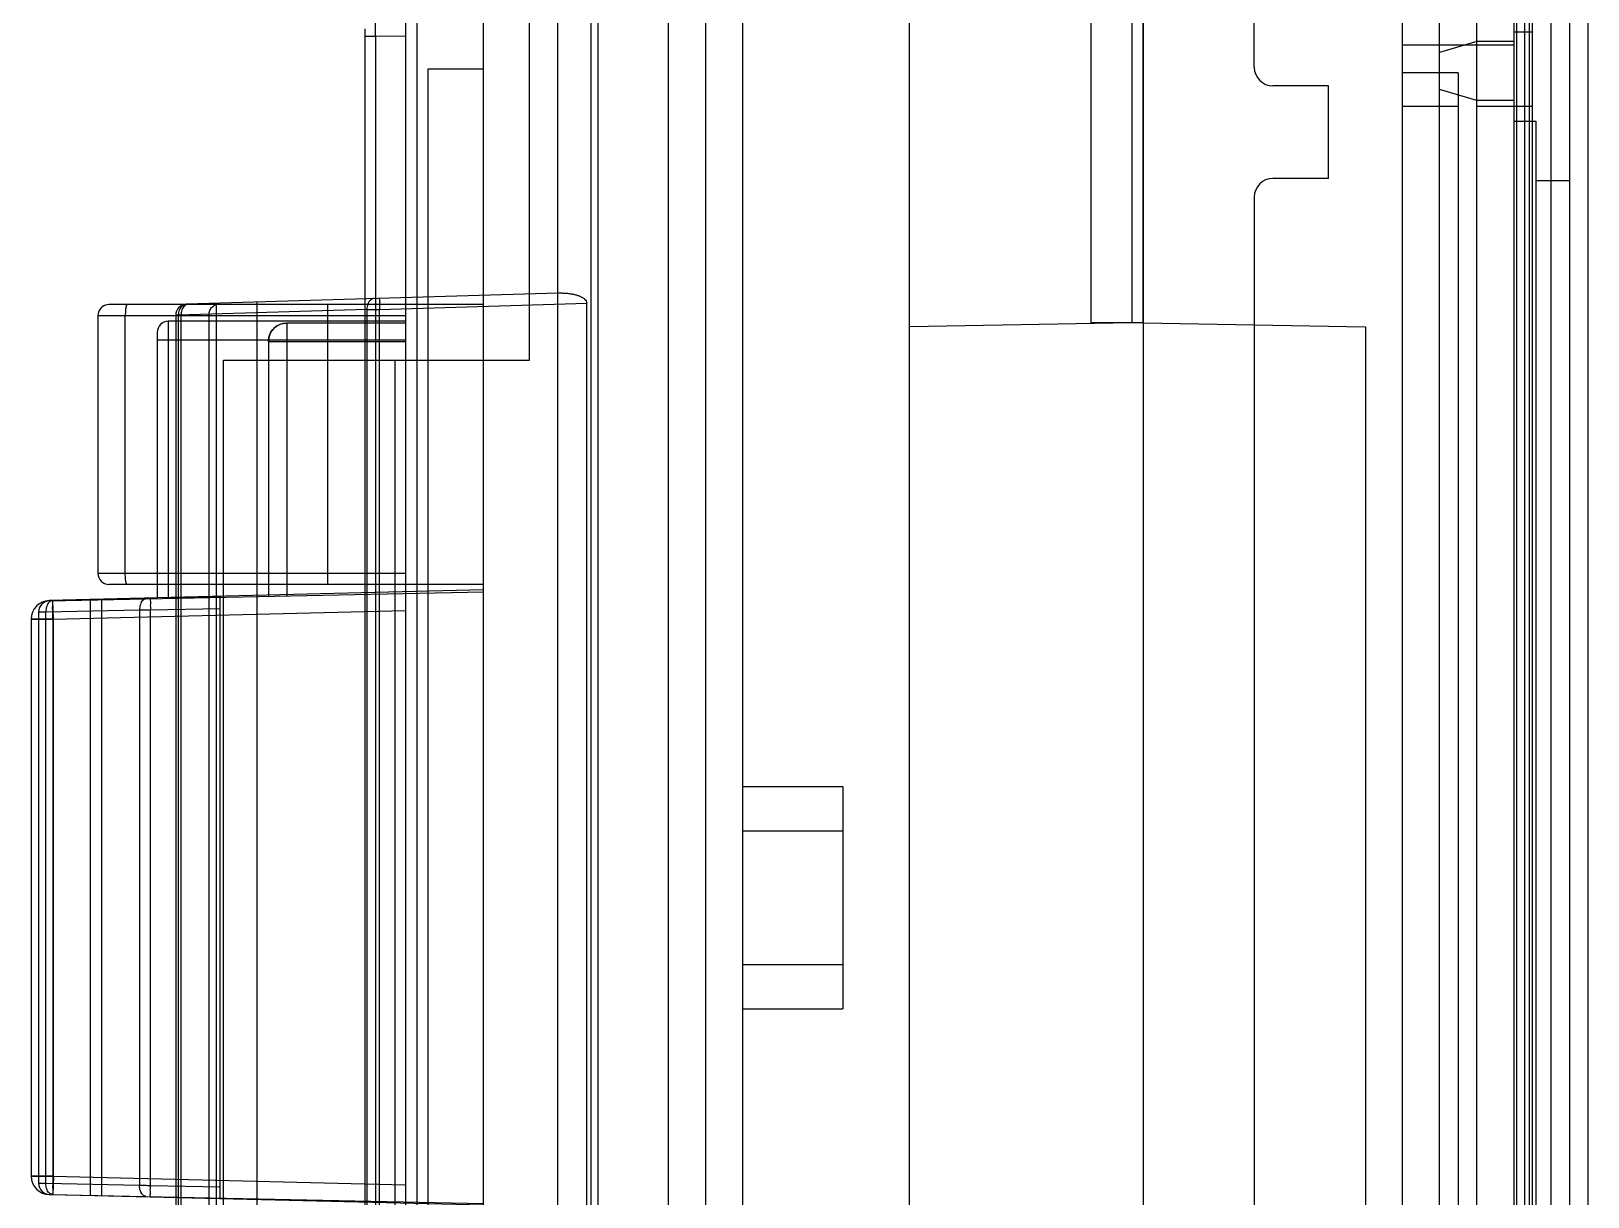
# Model space of a CAD drawing. Extents: x 114 to 332, y 121 to 329.
# Drawn here: x 290.33 to 332.33, y 152.58 to 184.03 of the extents above; entities that cross this region are included whole.
import ezdxf

# ---------------------------------------------------------------- set-up
doc = ezdxf.new("R2010")
doc.units = 0
doc.layers.get('0').update_dxf_attribs({"linetype": 'CONTINUOUS'})
doc.layers.add('08-17-1_DXF_CONTINUOUS_LIN', color=7, linetype='CONTINUOUS')

msp = doc.modelspace()

# ---------------------------------------------------------------- linework, layer by layer
at = {"color": 6, "linetype": 'CONTINUOUS'}
for p, q in [((320.032, 200.535), (320.032, 176.156)), ((320.332, 176.156), (320.332, 200.535)), ((307.532, 121.986), (307.532, 199.317)), ((318.932, 176.137), (318.932, 199.435)), ((329.332, 121.925), (329.332, 199.378)), ((309.532, 122.951), (309.532, 198.352)), ((327.332, 122.89), (327.332, 198.413)), ((331.332, 197.81), (331.332, 123.493)), ((305.444, 125.729), (305.444, 195.574)), ((305.625, 195.574), (305.625, 125.729)), ((300.432, 194.944), (300.432, 126.359)), ((328.332, 126.814), (328.332, 194.489)), ((302.532, 126.923), (302.532, 194.38)), ((308.532, 126.882), (308.532, 194.42)), ((304.543, 127.675), (304.543, 193.628)), ((300.742, 192.334), (300.742, 128.969)), ((332.332, 189.953), (332.332, 131.35)), ((331.832, 189.472), (331.832, 131.831)), ((330.332, 189.043), (330.332, 132.26)), ((303.778, 175.151), (303.778, 186.675)), ((314.032, 134.851), (314.032, 186.451)), ((323.332, 183.051), (323.332, 186.254)), ((330.409, 184.783), (330.409, 136.52)), ((330.618, 184.693), (330.618, 136.61)), ((330.746, 184.563), (330.746, 136.74)), ((299.332, 184.087), (299.332, 137.215)), ((330.832, 184.001), (330.332, 184.001)), ((330.832, 184.352), (330.832, 136.95)), ((299.332, 183.887), (299.627, 183.887)), ((299.627, 183.887), (300.432, 183.901)), ((299.627, 183.887), (299.627, 137.415)), ((330.332, 183.651), (327.332, 183.651)), ((329.332, 183.751), (328.332, 183.451)), ((330.332, 183.751), (329.332, 183.751)), ((301.032, 183.001), (301.032, 138.301)), ((302.532, 183.001), (301.032, 183.001)), ((328.832, 182.901), (327.332, 182.901)), ((328.832, 182.901), (328.832, 138.401)), ((325.332, 182.551), (323.832, 182.551)), ((325.332, 180.051), (325.332, 182.551)), ((329.332, 182.151), (328.332, 182.451)), ((327.332, 182.001), (328.832, 182.001)), ((330.332, 182.151), (329.332, 182.151)), ((329.332, 182.001), (330.832, 182.001)), ((330.332, 181.601), (330.932, 181.601)), ((330.932, 181.601), (330.932, 139.701)), ((325.332, 180.051), (323.832, 180.051)), ((330.932, 180.001), (331.832, 180.001)), ((323.332, 179.551), (323.332, 141.751)), ((304.55, 176.962), (294.523, 176.66)), ((302.532, 176.651), (292.432, 176.651)), ((299.389, 176.513), (294.303, 176.361)), ((295.332, 144.618), (295.332, 176.685)), ((296.432, 144.585), (296.432, 176.718)), ((298.332, 176.651), (298.332, 169.101)), ((299.389, 176.513), (299.389, 144.79)), ((299.734, 176.517), (305.323, 176.686)), ((299.734, 144.786), (299.734, 176.517)), ((305.323, 144.617), (305.323, 176.686)), ((292.132, 176.351), (292.132, 169.401)), ((292.132, 176.351), (300.432, 176.351)), ((292.872, 169.401), (292.872, 176.351)), ((294.032, 176.201), (294.032, 168.742)), ((300.432, 176.201), (294.032, 176.201)), ((294.232, 176.36), (294.232, 144.943)), ((294.303, 176.361), (294.303, 144.942)), ((294.376, 144.941), (294.376, 176.362)), ((295.132, 144.917), (295.132, 176.386)), ((297.232, 176.151), (297.232, 168.791)), ((300.432, 176.151), (297.232, 176.151)), ((320.032, 176.156), (314.032, 176.051)), ((320.332, 176.156), (318.932, 176.156)), ((320.332, 176.156), (326.332, 176.051)), ((326.332, 176.051), (326.332, 145.251)), ((293.732, 175.901), (293.732, 168.735)), ((293.732, 175.701), (300.432, 175.701)), ((296.732, 175.651), (296.732, 168.781)), ((296.732, 175.651), (300.432, 175.651)), ((295.519, 146.151), (295.519, 175.151)), ((295.519, 175.151), (303.778, 175.151)), ((300.142, 175.151), (300.142, 146.151)), ((292.132, 169.401), (300.432, 169.401)), ((302.532, 168.951), (290.819, 168.663)), ((290.826, 168.658), (302.532, 168.901)), ((302.532, 169.101), (292.432, 169.101)), ((290.932, 168.166), (290.919, 168.666)), ((291.932, 152.612), (291.932, 168.691)), ((292.232, 168.687), (292.232, 152.616)), ((293.551, 168.414), (295.432, 168.454)), ((295.432, 152.549), (295.432, 168.753)), ((290.332, 168.164), (290.332, 153.139)), ((290.532, 168.358), (290.532, 152.945)), ((290.729, 168.359), (293.257, 168.412)), ((290.729, 152.944), (290.729, 168.359)), ((290.92, 168.166), (300.432, 168.4)), ((290.92, 168.166), (290.92, 153.137)), ((290.932, 153.137), (290.932, 168.166)), ((293.257, 168.412), (293.257, 152.891)), ((293.551, 152.888), (293.551, 168.414)), ((309.532, 163.651), (312.232, 163.651)), ((312.232, 163.651), (312.232, 157.651)), ((309.532, 162.451), (312.232, 162.451)), ((309.532, 158.851), (312.232, 158.851)), ((309.532, 157.651), (312.232, 157.651)), ((290.729, 152.944), (293.257, 152.891)), ((290.932, 153.137), (290.919, 152.637)), ((290.92, 153.137), (300.432, 152.903)), ((293.551, 152.888), (295.432, 152.849)), ((290.826, 152.645), (302.532, 152.401)), ((302.532, 152.351), (290.919, 152.637))]:
    msp.add_line(p, q, dxfattribs=at)
for centre, radius, start, end in [((323.832, 183.051), 0.5, 180, 270), ((323.832, 179.551), 0.5, 90, 180), ((292.432, 176.351), 0.3, 90, 180), ((294.532, 176.36), 0.3, 91.7253, 180), ((294.032, 175.901), 0.3, 90, 180), ((297.232, 175.651), 0.5, 90, 180), ((292.432, 169.401), 0.3, 180, 270), ((290.832, 168.164), 0.5, 91.4088, 180), ((290.832, 168.358), 0.3, 91.1945, 180), ((290.832, 153.139), 0.5, 180, 268.5912), ((290.832, 152.945), 0.3, 180, 268.8055)]:
    msp.add_arc(centre, radius, start, end, dxfattribs=at)
for points, knots in [([(299.627, 183.887), (299.626, 183.939), (299.624, 184.038), (299.627, 184.169), (299.618, 184.285), (299.635, 184.336), (299.618, 184.387), (299.627, 184.387)], [0, 0, 0, 0, 0.1546219, 0.2940541, 0.4046635, 0.4756216, 0.4999732, 0.4999732, 0.4999732, 0.4999732]), ([(304.55, 176.962), (304.59, 176.963), (304.667, 176.963), (304.777, 176.957), (304.878, 176.945), (304.971, 176.928), (305.056, 176.906), (305.134, 176.878), (305.204, 176.844), (305.264, 176.803), (305.309, 176.751), (305.323, 176.707), (305.323, 176.686)], [0, 0, 0, 0, 0.1194733, 0.2295321, 0.330959, 0.4247527, 0.5121268, 0.5947672, 0.6726362, 0.7445669, 0.8116099, 0.8760805, 0.8760805, 0.8760805, 0.8760805]), ([(292.921, 176.651), (292.905, 176.651), (292.889, 176.58), (292.875, 176.494), (292.872, 176.401), (292.872, 176.351)], [0, 0, 0, 0, 0.047068, 0.1583301, 0.3084736, 0.3084736, 0.3084736, 0.3084736]), ([(294.551, 176.661), (294.507, 176.66), (294.415, 176.627), (294.323, 176.511), (294.303, 176.412), (294.303, 176.361)], [0, 0, 0, 0, 0.1325245, 0.2745622, 0.4257719, 0.4257719, 0.4257719, 0.4257719]), ([(294.581, 176.662), (294.543, 176.661), (294.462, 176.624), (294.391, 176.508), (294.376, 176.412), (294.376, 176.362)], [0, 0, 0, 0, 0.1123287, 0.2447838, 0.395091, 0.395091, 0.395091, 0.395091]), ([(295.132, 176.386), (295.132, 176.422), (295.148, 176.499), (295.22, 176.597), (295.292, 176.642), (295.332, 176.659)], [0, 0, 0, 0, 0.1081251, 0.2273737, 0.356383, 0.356383, 0.356383, 0.356383]), ([(299.594, 176.813), (299.556, 176.812), (299.475, 176.775), (299.404, 176.659), (299.389, 176.563), (299.389, 176.513)], [0, 0, 0, 0, 0.1123273, 0.2447823, 0.395091, 0.395091, 0.395091, 0.395091]), ([(299.389, 176.513), (299.423, 176.513), (299.495, 176.514), (299.61, 176.516), (299.692, 176.517), (299.734, 176.517)], [0, 0, 0, 0, 0.0998058, 0.2177425, 0.344772, 0.344772, 0.344772, 0.344772]), ([(299.732, 176.817), (299.718, 176.817), (299.744, 176.737), (299.722, 176.663), (299.733, 176.567), (299.734, 176.517)], [0, 0, 0, 0, 0.0402883, 0.1500416, 0.2999623, 0.2999623, 0.2999623, 0.2999623]), ([(294.232, 176.36), (294.237, 176.36), (294.259, 176.361), (294.307, 176.361), (294.35, 176.362), (294.376, 176.362)], [0, 0, 0, 0, 0.0164896, 0.0657797, 0.1445524, 0.1445524, 0.1445524, 0.1445524]), ([(294.303, 176.361), (294.285, 176.361), (294.262, 176.361), (294.238, 176.36), (294.232, 176.36)], [0, 0, 0, 0, 0.05330478, 0.07125871, 0.07125871, 0.07125871, 0.07125871]), ([(296.732, 175.651), (296.732, 175.718), (296.758, 175.85), (296.87, 176.014), (297.035, 176.125), (297.166, 176.151), (297.232, 176.151)], [0, 0, 0, 0, 0.1990635, 0.3914248, 0.5820019, 0.7803558, 0.7803558, 0.7803558, 0.7803558]), ([(292.921, 169.101), (292.905, 169.101), (292.889, 169.173), (292.875, 169.258), (292.872, 169.351), (292.872, 169.401)], [0, 0, 0, 0, 0.0470673, 0.158329, 0.3084736, 0.3084736, 0.3084736, 0.3084736]), ([(290.905, 168.659), (290.872, 168.658), (290.799, 168.618), (290.742, 168.502), (290.729, 168.409), (290.729, 168.359)], [0, 0, 0, 0, 0.0983798, 0.2253347, 0.3758337, 0.3758337, 0.3758337, 0.3758337]), ([(290.92, 168.166), (290.918, 168.23), (290.919, 168.344), (290.906, 168.511), (290.928, 168.588), (290.905, 168.666), (290.917, 168.666)], [0, 0, 0, 0, 0.1912674, 0.3534098, 0.4617815, 0.5000119, 0.5000119, 0.5000119, 0.5000119]), ([(293.432, 168.712), (293.399, 168.711), (293.326, 168.671), (293.269, 168.555), (293.256, 168.462), (293.257, 168.412)], [0, 0, 0, 0, 0.0983775, 0.2253319, 0.3758336, 0.3758336, 0.3758336, 0.3758336]), ([(293.55, 168.714), (293.536, 168.714), (293.563, 168.634), (293.54, 168.56), (293.55, 168.464), (293.551, 168.414)], [0, 0, 0, 0, 0.0402593, 0.1500389, 0.2999944, 0.2999944, 0.2999944, 0.2999944]), ([(293.898, 168.739), (293.92, 168.74), (293.964, 168.74), (294.009, 168.741), (294.032, 168.742)], [0, 0, 0, 0, 0.064572, 0.1333292, 0.1333292, 0.1333292, 0.1333292]), ([(294.032, 168.742), (294.189, 168.746), (294.505, 168.754), (294.978, 168.766), (295.294, 168.773), (295.452, 168.777)], [0, 0, 0, 0, 0.472994, 0.946844, 1.421002, 1.421002, 1.421002, 1.421002]), ([(290.332, 168.164), (290.347, 168.164), (290.404, 168.164), (290.524, 168.164), (290.706, 168.165), (290.844, 168.166), (290.92, 168.166)], [0, 0, 0, 0, 0.0445281, 0.1714968, 0.3620451, 0.5879427, 0.5879427, 0.5879427, 0.5879427]), ([(290.932, 168.166), (290.855, 168.166), (290.714, 168.165), (290.529, 168.164), (290.406, 168.164), (290.347, 168.164), (290.332, 168.164)], [0, 0, 0, 0, 0.2296165, 0.4242688, 0.5543252, 0.600005, 0.600005, 0.600005, 0.600005]), ([(290.532, 168.358), (290.539, 168.358), (290.57, 168.358), (290.636, 168.358), (290.694, 168.359), (290.729, 168.359)], [0, 0, 0, 0, 0.0231116, 0.091082, 0.1975173, 0.1975173, 0.1975173, 0.1975173]), ([(293.257, 168.412), (293.303, 168.412), (293.401, 168.413), (293.499, 168.414), (293.551, 168.414)], [0, 0, 0, 0, 0.1379556, 0.2937735, 0.2937735, 0.2937735, 0.2937735]), ([(290.332, 153.139), (290.347, 153.139), (290.404, 153.139), (290.524, 153.138), (290.706, 153.138), (290.844, 153.137), (290.92, 153.137)], [0, 0, 0, 0, 0.0445281, 0.1714968, 0.3620451, 0.5879427, 0.5879427, 0.5879427, 0.5879427]), ([(290.932, 153.137), (290.855, 153.137), (290.714, 153.138), (290.529, 153.138), (290.406, 153.139), (290.347, 153.139), (290.332, 153.139)], [0, 0, 0, 0, 0.2296165, 0.4242688, 0.5543252, 0.600005, 0.600005, 0.600005, 0.600005]), ([(290.532, 152.945), (290.539, 152.945), (290.57, 152.945), (290.636, 152.944), (290.694, 152.944), (290.729, 152.944)], [0, 0, 0, 0, 0.0231116, 0.091082, 0.1975173, 0.1975173, 0.1975173, 0.1975173]), ([(290.905, 152.644), (290.872, 152.644), (290.799, 152.685), (290.742, 152.8), (290.729, 152.893), (290.729, 152.944)], [0, 0, 0, 0, 0.0983798, 0.2253347, 0.3758337, 0.3758337, 0.3758337, 0.3758337]), ([(290.92, 153.137), (290.918, 153.073), (290.919, 152.959), (290.906, 152.792), (290.928, 152.715), (290.905, 152.637), (290.917, 152.637)], [0, 0, 0, 0, 0.1912674, 0.3534098, 0.4617815, 0.5000119, 0.5000119, 0.5000119, 0.5000119]), ([(293.257, 152.891), (293.303, 152.891), (293.401, 152.89), (293.499, 152.889), (293.551, 152.888)], [0, 0, 0, 0, 0.1379556, 0.2937735, 0.2937735, 0.2937735, 0.2937735]), ([(293.432, 152.591), (293.399, 152.592), (293.326, 152.632), (293.269, 152.748), (293.256, 152.841), (293.257, 152.891)], [0, 0, 0, 0, 0.0983775, 0.2253319, 0.3758336, 0.3758336, 0.3758336, 0.3758336]), ([(293.55, 152.589), (293.536, 152.589), (293.563, 152.669), (293.54, 152.743), (293.55, 152.839), (293.551, 152.888)], [0, 0, 0, 0, 0.0402593, 0.1500389, 0.2999944, 0.2999944, 0.2999944, 0.2999944])]:
    msp.add_open_spline(points, degree=3, knots=knots, dxfattribs=at)
at = {"layer": '08-17-1_DXF_CONTINUOUS_LIN', "color": 7, "linetype": 'CONTINUOUS'}
msp.add_line((320.332, 200.535), (320.332, 120.768), dxfattribs=at)
for points, knots in [([(320.332, 182.001), (320.332, 182.066), (320.332, 182.195), (320.332, 182.392), (320.332, 182.575), (320.332, 182.768), (320.332, 182.933), (320.332, 183.116), (320.332, 183.258), (320.332, 183.424), (320.332, 183.535), (320.332, 183.674), (320.332, 183.75), (320.332, 183.859), (320.332, 183.899), (320.332, 183.974), (320.332, 183.978), (320.332, 183.995), (320.332, 184.001)], [0, 0, 0, 0, 0.124446, 0.248893, 0.373339, 0.497785, 0.622231, 0.746678, 0.873339, 1, 1.124446, 1.248892, 1.373339, 1.497785, 1.622231, 1.746677, 1.873339, 2, 2, 2, 2]), ([(320.332, 184.001), (320.332, 183.995), (320.332, 183.979), (320.332, 183.975), (320.332, 183.901), (320.332, 183.862), (320.332, 183.753), (320.332, 183.677), (320.332, 183.536), (320.332, 183.426), (320.332, 183.261), (320.332, 183.121), (320.332, 182.939), (320.332, 182.775), (320.332, 182.582), (320.332, 182.398), (320.332, 182.198), (320.332, 182.067), (320.332, 182.001)], [0, 0, 0, 0, 0.124446, 0.248893, 0.373339, 0.497785, 0.622231, 0.746678, 0.873339, 1, 1.124446, 1.248893, 1.373339, 1.497785, 1.622231, 1.746678, 1.873339, 2, 2, 2, 2])]:
    msp.add_open_spline(points, degree=3, knots=knots, dxfattribs=at)

doc.saveas('drawing.dxf')
